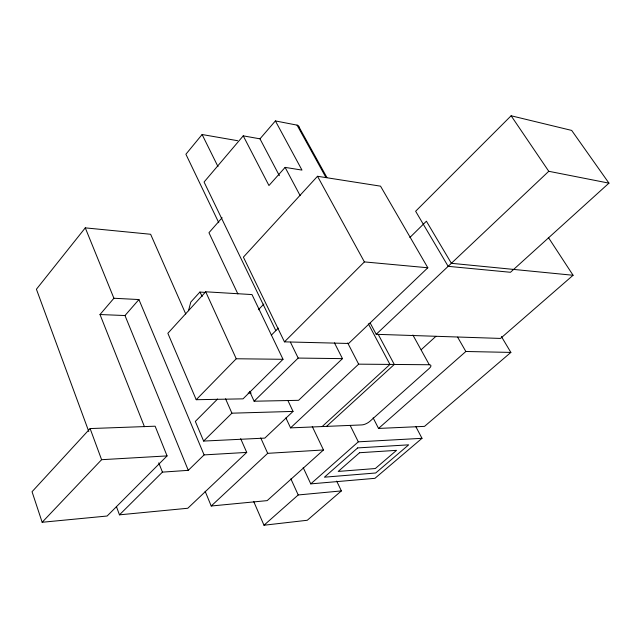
<?xml version="1.0" encoding="UTF-8"?>
<svg xmlns="http://www.w3.org/2000/svg" width="641" height="641" viewBox="0 0 641 641"><rect width="100%" height="100%" fill="white"/><g stroke="black" fill="none" stroke-linecap="round" stroke-linejoin="round"><path stroke-width="0.96" d="M188.494 310.757L190.802 302.071L199.888 292.072L205.673 292.416M185.754 314.01L150.627 234.269L85.277 227.867L36.417 289.235L88.795 431.521M237.611 140.7L202.107 134.522L185.898 154.241L218.789 222.739M279.372 175.682L259.982 138.841L243.235 135.852L204.07 182.036L275.846 330.684M144.441 426.698L100.004 314.531L113.906 298.257L138.929 299.555L204.094 454.902L188.278 470.342L162.437 472.129L119.466 514.835L116.366 506.406M259.982 138.841L275.39 120.925L297.055 125.131A5.681 3.117 -28.9 0 1 298.922 127.134M100.004 314.531L124.987 315.54L138.929 299.555M222.123 217.74L208.95 232.715L237.867 293.923M275.39 120.925L301.975 170.089L285.117 167.389L268.956 185.529L243.235 135.852M205.713 291.799L167.854 333.288L196.218 399.712L243.019 398.854L283.018 359.297L251.985 294.572L205.713 291.799L236.249 358.76L283.018 359.297M317.511 176.275L243.404 257.129L284.46 341.853L348.64 343.464L427.819 267.77L380.538 186.162L317.511 176.275L364.392 261.905L427.819 267.77M90.109 428.565L32.05 491.719L42.154 522.271L107.127 516.021L167.069 455.911L155.138 426.201L90.109 428.565L101.599 459.693L42.154 522.271M258.387 309.755L263.868 304.05M196.218 399.712L236.249 358.76M271.295 335.219L278.322 328.088M217.603 399.006L195.337 421.425L203.63 441.072L264.821 438.107L293.041 411.418L287.953 400.633M284.46 341.853L364.392 261.905M511.125 115.773L415.632 211.25L448.163 266.335L510.492 272.281L608.95 183.142L571.684 130.419L511.125 115.773L548.768 171.291L608.95 183.142M203.63 441.072L231.906 413.181L293.041 411.418M409.871 237.507L426.401 221.201L451.376 263.299L573.078 275.269L548.319 237.378M249.621 391.339L254.116 401.218L298.177 358.071L342.478 358.631L334.442 342.863M342.478 358.631L298.586 400.321L254.116 401.218M240.663 438.66L246.721 452.41L187.789 508.257L119.466 514.835M370.194 323.016L376.211 334.306L548.768 171.291M290.557 427.876L358.648 364.16L429.286 364.745A6.458 2.34 -28.2 0 1 429.222 368.455L369.849 421.353A6.202 2.163 -26.9 0 1 361.933 424.911L290.557 427.876L285.91 417.924M205.144 491.286L211.218 506.005L267.682 453.331L323.481 449.966L312.271 426.513M322.151 426.561L389.952 364.425L368.343 323.809M326.533 426.377L394.295 364.457L378.318 334.546M421.201 349.69L435.912 336.341M323.481 449.966L267.177 500.621L211.218 506.005M253.668 501.43L263.988 525.227L298.217 494.964L341.373 490.91L336.685 481.095M303.193 467.553L310.773 483.875L358.319 441.833L422.002 438.316L415.921 426.802M373.134 417.844L378.535 428.436L465.855 351.492L510.869 352.414L501.398 336.541M573.078 275.269L500.517 338.432L376.211 334.306M341.373 490.91L307.271 520.268L263.988 525.227M510.869 352.414L424.534 426.369L378.535 428.436M422.002 438.316L374.937 478.33L310.773 483.875M204.094 454.902L246.721 452.41M101.599 459.693L167.069 455.911M248.155 393.045L251.152 393.005M457.626 337.158L465.855 351.492M298.898 126.79L326.91 177.501M297.055 125.131L326.013 177.605M412.876 335.011L429.286 364.745M199.888 292.072L202.236 296.422M285.117 167.389L300.164 195.673M347.71 342.975L358.648 364.16M350.323 425.736L358.319 441.833M202.107 134.522L217.996 166.628M290.437 342.182L298.177 358.071M290.87 478.851L298.217 494.964M260.735 437.907L267.682 453.331M225.552 398.79L231.906 413.181M124.987 315.54L188.278 470.342M85.277 227.867L113.906 298.257M158.76 462.858L162.437 472.129M357.678 447.907L324.426 477.184L375.698 472.986L408.678 444.838L357.678 447.907M359.569 452.722L338.216 471.431L375.314 468.531L396.539 450.351L359.569 452.722"/></g></svg>
